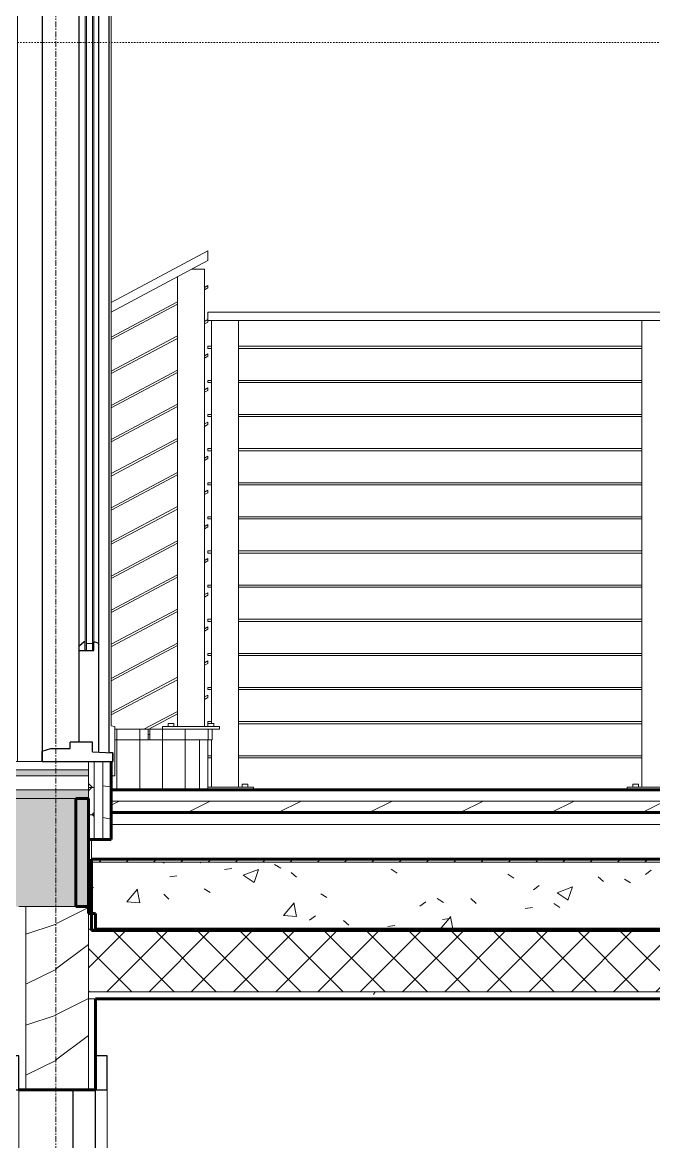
# Model space of a CAD drawing. Header units: inches. Extents: x 1892 to 3485, y -201 to 483.
# Drawn here: x 2709.5 to 2765, y -28.5 to 69.8 of the extents above; entities that cross this region are included whole.
import ezdxf

# ---------------------------------------------------------------- set-up
doc = ezdxf.new("R2010")
doc.units = ezdxf.units.IN
doc.header["$MEASUREMENT"] = 0
doc.linetypes.add('Aligning Line 1_8_', pattern=[0.25, 0.125, -0.125])
doc.linetypes.add('Grid Line 1_2_', pattern=[0.8749999999999999, 0.4999999999999999, -0.125, 0.125, -0.125])
for name, color, linetype, lineweight in [('A-CLNG', 13, 'Continuous', 18), ('A-CLNG-1', 13, 'Continuous', 60), ('A-CLNG-PATT-1', 13, 'Continuous', 9), ('A-DOOR-1', 31, 'Continuous', 60), ('A-DOOR-3', 31, 'Continuous', 9), ('A-DOOR-4', 31, 'Continuous', 30), ('A-DOOR-FRAM', 31, 'Continuous', 9), ('A-DOOR-FRAM-1', 31, 'Continuous', 30), ('A-DOOR-GLAZ', 31, 'Continuous', 9), ('A-FLOR', 192, 'Continuous', 18), ('A-FLOR-1', 192, 'Continuous', 60), ('A-FLOR-HRAL', 11, 'Continuous', 9), ('A-FLOR-MCUT', 51, 'Continuous', 18), ('A-FLOR-PATT-1', 8, 'Continuous', 9), ('A-GLAZ', 151, 'Continuous', 18), ('A-GLAZ-1', 151, 'Continuous', 9), ('A-WALL', 113, 'Continuous', 18), ('A-WALL-1', 113, 'Continuous', 60), ('A-WALL-PATT-1', 111, 'Continuous', 9), ('G-ANNO-SYMB', 111, 'Aligning Line 1_8_', 9), ('I-WALL-1', 2, 'Continuous', 60), ('S-BEAM', 12, 'Continuous', 9), ('S-BEAM-1', 12, 'Continuous', 60), ('S-GRID-1', 1, 'Grid Line 1_2_', 9), ('S-STRS', 31, 'Continuous', 9)]:
    doc.layers.add(name, color=color, linetype=linetype, lineweight=lineweight)
pattern_1 = [(216.87, (2507.782, 132.934), (23.98977142872239, 15.99364285576162), [3.998, -35.986]), (206.565, (2512.58, 130.535), (-7.997080657381741, -7.996619158077422), [8.941, -8.941]), (198.435, (2512.58, 126.537), (-15.99384457876375, -7.997098260641131), [5.057999999999999, -20.23])]
pattern_2 = [(0, (2504.583, 124.937), (0, 2.399), []), (315, (2504.583, 124.937), (2.398506201784769, 0), [3.393, -3.393]), (45, (2504.583, 124.937), (2.398506201784769, 0), [3.393, -3.393])]

# ---------------------------------------------------------------- blocks, each defined once
blk = doc.blocks.new('Railing - 2_ x 1_2_ 2-1559248-BUILDING SECTION - NORTH_SOUTH - LOOKING WEST')
at = {"layer": 'A-FLOR-HRAL'}
for p, q in [((2812.649183847697, 43.62499999999999), (2812.649183847697, 2.624999999999989)), ((2815.024183847697, 2.624999999999991), (2815.024183847697, 43.62499999999999)), ((2816.336683847697, 2.624999999999998), (2811.336683847697, 2.624999999999998)), ((2811.336683847697, 2.624999999999998), (2811.336683847697, 2.374999999999998)), ((2811.836683847697, 2.624999999999941), (2811.836683847697, 2.874999999999969)), ((2812.086683847697, 2.874999999999998), (2811.836683847697, 2.874999999999998)), ((2812.336683847697, 2.874999999999998), (2812.086683847697, 2.874999999999998)), ((2812.336683847697, 2.874999999999969), (2812.336683847697, 2.624999999999941)), ((2815.336683847697, 2.624999999999941), (2815.336683847697, 2.874999999999969)), ((2815.586683847697, 2.874999999999998), (2815.336683847697, 2.874999999999998)), ((2815.836683847697, 2.874999999999998), (2815.586683847697, 2.874999999999998)), ((2815.836683847697, 2.874999999999969), (2815.836683847697, 2.624999999999941)), ((2816.336683847697, 2.374999999999998), (2816.336683847697, 2.624999999999998))]:
    blk.add_line(p, q, dxfattribs=at)
blk = doc.blocks.new('Railing - 2_ x 1_2_ 2-V5-BUILDING SECTION - NORTH_SOUTH - LOOKING WEST')
at = {"layer": 'A-FLOR-HRAL'}
for p, q in [((2726.149183847696, 8.208333333333334), (2726.149183847696, 43.62499999999998)), ((2728.524183847696, 43.62499999999998), (2728.524183847696, 2.624999999999977)), ((2726.149183847696, 2.624999999999979), (2726.149183847696, 6.766927083333313)), ((2725.836683847696, 2.624999999999986), (2729.836683847696, 2.624999999999986)), ((2728.836683847696, 2.874999999999957), (2728.836683847696, 2.624999999999929)), ((2728.836683847696, 2.874999999999986), (2729.086683847696, 2.874999999999986)), ((2729.086683847696, 2.874999999999986), (2729.336683847696, 2.874999999999986)), ((2729.336683847696, 2.624999999999929), (2729.336683847696, 2.874999999999957)), ((2729.836683847696, 2.624999999999986), (2729.836683847696, 2.374999999999986))]:
    blk.add_line(p, q, dxfattribs=at)
blk = doc.blocks.new('Railing - Railing-1123708-BUILDING SECTION - NORTH_SOUTH - LOOKING WEST')
at = {"layer": 'A-FLOR-HRAL'}
for p, q in [((2725.836683847696, 43.62499999999952), (2725.836683847696, 44.37499999999952)), ((2725.836683847696, 44.37499999999952), (2812.336683847697, 44.37499999999948)), ((2725.836683847696, 43.62499999999936), (2812.336683847697, 43.62499999999932)), ((2726.149183847696, 41.37499999999971), (2725.836683847695, 41.37499999999971)), ((2725.836683847696, 41.28124999999977), (2725.836683847696, 41.37499999999977)), ((2763.982517181029, 41.37499999999971), (2728.524183847696, 41.37499999999971)), ((2725.836683847696, 41.18749999999977), (2725.836683847696, 41.28124999999977)), ((2725.836683847695, 41.18749999999971), (2726.149183847696, 41.18749999999971)), ((2728.524183847696, 41.18749999999971), (2763.982517181029, 41.18749999999971)), ((2726.149183847696, 38.37499999999954), (2725.836683847695, 38.37499999999954)), ((2725.836683847696, 38.28124999999952), (2725.836683847696, 38.37499999999952)), ((2763.982517181029, 38.37499999999954), (2728.524183847696, 38.37499999999954)), ((2725.836683847696, 38.18749999999952), (2725.836683847696, 38.28124999999952)), ((2725.836683847695, 38.18749999999954), (2726.149183847696, 38.18749999999954)), ((2728.524183847696, 38.18749999999954), (2763.982517181029, 38.18749999999954)), ((2726.149183847696, 35.37499999999988), (2725.836683847695, 35.37499999999988)), ((2725.836683847696, 35.28124999999996), (2725.836683847696, 35.37499999999996)), ((2725.836683847696, 35.18749999999996), (2725.836683847696, 35.28124999999996)), ((2725.836683847695, 35.18749999999996), (2726.149183847696, 35.18749999999996)), ((2763.982517181029, 35.37499999999988), (2728.524183847696, 35.37499999999988)), ((2728.524183847696, 35.18749999999996), (2763.982517181029, 35.18749999999996)), ((2726.149183847696, 32.37500000000005), (2725.836683847695, 32.37500000000005)), ((2725.836683847696, 32.28125000000006), (2725.836683847696, 32.37500000000006)), ((2725.836683847696, 32.18750000000006), (2725.836683847696, 32.28125000000006)), ((2725.836683847695, 32.18750000000005), (2726.149183847696, 32.18750000000005)), ((2763.982517181029, 32.37500000000005), (2728.524183847696, 32.37500000000005)), ((2728.524183847696, 32.18750000000005), (2763.982517181029, 32.18750000000005)), ((2726.149183847696, 29.37499999999946), (2725.836683847695, 29.37499999999946)), ((2725.836683847696, 29.28124999999949), (2725.836683847696, 29.37499999999949)), ((2725.836683847696, 29.18749999999949), (2725.836683847696, 29.28124999999949)), ((2725.836683847695, 29.18749999999946), (2726.149183847696, 29.18749999999946)), ((2763.982517181029, 29.37499999999946), (2728.524183847696, 29.37499999999946)), ((2728.524183847696, 29.18749999999946), (2763.982517181029, 29.18749999999946)), ((2726.149183847696, 26.37499999999988), (2725.836683847695, 26.37499999999988)), ((2725.836683847696, 26.28124999999993), (2725.836683847696, 26.37499999999993)), ((2725.836683847696, 26.18749999999993), (2725.836683847696, 26.28124999999993)), ((2725.836683847695, 26.18749999999997), (2726.149183847696, 26.18749999999997)), ((2763.982517181029, 26.37499999999988), (2728.524183847696, 26.37499999999988)), ((2728.524183847696, 26.18749999999997), (2763.982517181029, 26.18749999999997)), ((2726.149183847696, 23.37500000000005), (2725.836683847695, 23.37500000000005)), ((2725.836683847696, 23.28125000000003), (2725.836683847696, 23.37500000000003)), ((2725.836683847696, 23.18750000000003), (2725.836683847696, 23.28125000000003)), ((2725.836683847695, 23.18750000000005), (2726.149183847696, 23.18750000000005)), ((2763.982517181029, 23.37500000000005), (2728.524183847696, 23.37500000000005)), ((2728.524183847696, 23.18750000000005), (2763.982517181029, 23.18750000000005)), ((2726.149183847696, 20.37499999999937), (2725.836683847695, 20.37499999999937)), ((2725.836683847696, 20.28124999999945), (2725.836683847696, 20.37499999999945)), ((2725.836683847696, 20.18749999999945), (2725.836683847696, 20.28124999999945)), ((2725.836683847695, 20.18749999999937), (2726.149183847696, 20.18749999999937)), ((2763.982517181029, 20.37499999999937), (2728.524183847696, 20.37499999999937)), ((2728.524183847696, 20.18749999999937), (2763.982517181029, 20.18749999999937)), ((2726.149183847696, 17.37499999999988), (2725.836683847695, 17.37499999999988)), ((2725.836683847696, 17.28124999999989), (2725.836683847696, 17.37499999999989)), ((2725.836683847696, 17.18749999999989), (2725.836683847696, 17.28124999999989)), ((2725.836683847695, 17.18749999999988), (2726.149183847696, 17.18749999999988)), ((2763.982517181029, 17.37499999999988), (2728.524183847696, 17.37499999999988)), ((2728.524183847696, 17.18749999999988), (2763.982517181029, 17.18749999999988)), ((2726.149183847696, 14.37500000000031), (2725.836683847695, 14.37500000000031)), ((2725.836683847696, 14.28125000000033), (2725.836683847696, 14.37500000000033)), ((2725.836683847696, 14.18750000000033), (2725.836683847696, 14.28125000000033)), ((2725.836683847695, 14.18750000000031), (2726.149183847696, 14.18750000000031)), ((2763.982517181029, 14.37500000000031), (2728.524183847696, 14.37500000000031)), ((2728.524183847696, 14.18750000000031), (2763.982517181029, 14.18750000000031)), ((2726.149183847696, 11.37500000000006), (2725.836683847695, 11.37500000000006)), ((2725.836683847696, 11.2812500000001), (2725.836683847696, 11.3750000000001)), ((2725.836683847696, 11.1875000000001), (2725.836683847696, 11.2812500000001)), ((2725.836683847695, 11.18750000000006), (2726.149183847696, 11.18750000000006)), ((2763.982517181029, 11.37500000000006), (2728.524183847696, 11.37500000000006)), ((2728.524183847696, 11.18750000000006), (2763.982517181029, 11.18750000000006)), ((2726.149183847696, 8.374999999999543), (2725.836683847695, 8.374999999999543)), ((2725.836683847696, 8.281249999999512), (2725.836683847696, 8.374999999999512)), ((2725.836683847696, 8.214958739263272), (2725.836683847696, 8.281249999999512)), ((2763.982517181029, 8.374999999999543), (2728.524183847696, 8.374999999999543)), ((2728.524183847696, 8.187499999999458), (2763.982517181029, 8.187499999999458)), ((2726.149183847696, 5.37499999999963), (2725.836683847696, 5.37499999999963)), ((2725.836683847696, 5.187499999999544), (2726.149183847696, 5.187499999999544)), ((2763.982517181029, 5.37499999999963), (2728.524183847696, 5.37499999999963)), ((2728.524183847696, 5.187499999999544), (2763.982517181029, 5.187499999999544))]:
    blk.add_line(p, q, dxfattribs=at)
blk.add_blockref('Railing - 2_ x 1_2_ 2-V5-BUILDING SECTION - NORTH_SOUTH - LOOKING WEST', (0, 0))
at = {"extrusion": (0, 0, -1), "zscale": -1}
blk.add_blockref('Railing - 2_ x 1_2_ 2-1559248-BUILDING SECTION - NORTH_SOUTH - LOOKING WEST', (-5579.006701028693, 0), dxfattribs=at)
blk = doc.blocks.new('Single-Flush - 3X7-2435611-BUILDING SECTION - NORTH_SOUTH - LOOKING WEST')
at = {"layer": 'A-DOOR-4'}
for p, q in [((2713.961683847696, -24.00000000000002), (2713.961683847696, -108)), ((2715.961683847696, -24.00000000000002), (2713.961683847696, -24.00000000000002)), ((2715.961683847696, -108), (2715.961683847696, -24.00000000000002)), ((2713.961683847696, -108), (2715.961683847696, -108))]:
    blk.add_line(p, q, dxfattribs=at)
at = {"layer": 'A-DOOR-FRAM'}
for p, q in [((2708.211683847696, -106.0000000000001), (2708.211683847696, -24.00000000000002)), ((2709.211683847696, -24.00000000000002), (2709.211683847696, -106.0000000000001)), ((2716.961683847696, -23.9999999999999), (2716.961683847696, -106.04443359375))]:
    blk.add_line(p, q, dxfattribs=at)
at = {"layer": 'A-DOOR-FRAM-1'}
for p, q in [((2708.211683847696, -21.00000000000002), (2708.211683847696, -24.00000000000002)), ((2709.211683847696, -21.00000000000002), (2708.211683847696, -21.00000000000002)), ((2709.211683847696, -24.00000000000002), (2709.211683847696, -21.00000000000002)), ((2716.961683847696, -21.00000000000002), (2715.961683847696, -21.00000000000002)), ((2715.961683847696, -21.00000000000002), (2715.961683847696, -23.99999999999991)), ((2716.961683847696, -23.99999999999991), (2716.961683847696, -21.00000000000002)), ((2708.211683847696, -24.00000000000002), (2709.211683847696, -24.00000000000002)), ((2715.961683847696, -23.99999999999991), (2716.961683847696, -23.99999999999991))]:
    blk.add_line(p, q, dxfattribs=at)
blk = doc.blocks.new('Door-Outswing-Andersen-A_Series-Double - FWOD5468-2447200-BUILDING SECTION - NORTH_SOUTH - LOOKING WEST')
at = {"layer": 'A-DOOR-1'}
for p, q in [((2711.274183847696, 87.25000000000026), (2711.274183847696, 86.23400000000058)), ((2714.498183847697, 87.25000000000027), (2711.274183847696, 87.25000000000026)), ((2714.498183847697, 85.55500000000022), (2714.498183847697, 87.25000000000027)), ((2717.149183847696, 87.25000000000027), (2714.498183847697, 87.25000000000026)), ((2714.498183847697, 87.25000000000026), (2714.498183847697, 85.82800000000029)), ((2715.679278335886, 85.82800000000029), (2715.679278335886, 86.6839999999992)), ((2715.679278335886, 86.6839999999992), (2717.149183847696, 86.6839999999992)), ((2717.149183847696, 86.6839999999992), (2717.149183847696, 87.25000000000027)), ((2711.274183847696, 86.23400000000058), (2712.946183847696, 86.23400000000058)), ((2712.946183847696, 86.23400000000058), (2712.946183847696, 85.5550000000002)), ((2714.498183847697, 85.82800000000029), (2715.679278335886, 85.82800000000029)), ((2712.946183847696, 85.5550000000002), (2714.498183847697, 85.55500000000022))]:
    blk.add_line(p, q, dxfattribs=at)
at = {"layer": 'A-DOOR-FRAM'}
for p, q in [((2708.461683847695, 86.05899999999842), (2708.461683847695, 4.875000000000008)), ((2709.086683847696, 86.05899999999842), (2708.461683847695, 86.05899999999842)), ((2709.086683847696, 4.875000000000008), (2709.086683847696, 86.05899999999842)), ((2709.086683847696, 83.62499999999942), (2708.461683847695, 83.62499999999942)), ((2709.086683847696, 84.24999999999942), (2709.086683847696, 4.875000000000008)), ((2711.274183847696, 84.24999999999942), (2709.086683847696, 84.24999999999942)), ((2711.274183847696, 83.62499999999942), (2709.086683847696, 83.62499999999942)), ((2711.274183847696, 4.875000000000008), (2711.274183847696, 84.24999999999942)), ((2708.461683847695, 4.875000000000008), (2709.086683847696, 4.875000000000008)), ((2709.086683847696, 4.875000000000008), (2711.274183847696, 4.875000000000008))]:
    blk.add_line(p, q, dxfattribs=at)
at = {"layer": 'A-DOOR-FRAM-1'}
for p, q in [((2715.836683847696, 85.99999999999999), (2715.836683847696, 84.37499999999996)), ((2715.836683847696, 84.71524999999924), (2715.836683847696, 84.37499999999996)), ((2711.274183847696, 84.37499999999996), (2711.274183847696, 4.875000000000008)), ((2717.149183847696, 84.37499999999996), (2711.274183847696, 84.37499999999996)), ((2715.679278335887, 82.95299999999979), (2715.67927833589, 83.80899999999906)), ((2717.000190073845, 83.80899999999906), (2715.67927833589, 83.80899999999906)), ((2716.217183847697, 83.80899999999846), (2716.217183847697, 5.688876578558784)), ((2717.000190073845, 83.80899999999906), (2717.000190073845, 83.89100000000008)), ((2717.000190073845, 83.89100000000008), (2717.148683847696, 83.89100000000008)), ((2717.149183847696, 5.623000000000027), (2717.149183847696, 84.37499999999996)), ((2711.274183847696, 83.35900000000004), (2712.946183847697, 83.35900000000004)), ((2712.946183847697, 83.35900000000004), (2714.498183847698, 83.35900000000004)), ((2712.946183847697, 83.0409999999998), (2712.946183847697, 83.35900000000004)), ((2712.946183847697, 83.0409999999998), (2713.480766231431, 82.67999999999988)), ((2713.480766231431, 82.67999999999988), (2714.498183847698, 82.67999999999988)), ((2714.498183847698, 83.35900000000004), (2714.498183847698, 82.6799999999997)), ((2714.498183847698, 82.95299999999979), (2715.679278335887, 82.95299999999979)), ((2714.498183847697, 82.95299999999959), (2714.498183847697, 6.562500000000007)), ((2714.498183847698, 79.49999999999945), (2715.804278335886, 79.49999999999945)), ((2714.498183847698, 79.14099999999858), (2714.958183847697, 78.74999999999967)), ((2714.958183847697, 78.74999999999967), (2715.038183847697, 78.74999999999967)), ((2715.038183847697, 78.74999999999967), (2715.038183847697, 79.49999999999945)), ((2715.804278335886, 79.49999999999945), (2715.804278335886, 78.74999999999967)), ((2715.804278335886, 78.74999999999967), (2715.893025513994, 78.74999999999967)), ((2715.893025513994, 78.74999999999967), (2716.217183847697, 78.86008452668202)), ((2714.958683847697, 15.37500000000029), (2714.498183847698, 14.98357500000137)), ((2715.038683847697, 15.37500000000029), (2714.958683847697, 15.37500000000029)), ((2715.038683847697, 14.62500000000051), (2715.038683847697, 15.37500000000029)), ((2715.804778335886, 14.62500000000051), (2715.804778335886, 15.37500000000029)), ((2715.804778335886, 15.37500000000029), (2715.893525513994, 15.37500000000029)), ((2715.893525513994, 15.37500000000029), (2716.217683847697, 15.26491547331795)), ((2714.498183847698, 14.62500000000051), (2715.804778335886, 14.62500000000051)), ((2711.274183847696, 5.765999999999774), (2712.024183847697, 6.016000000000105)), ((2712.024183847697, 6.016000000000104), (2713.728183847697, 6.016000000000105)), ((2715.679278335887, 6.562500000000007), (2713.728183847697, 6.562500000000111)), ((2713.728183847697, 6.016000000000105), (2713.728183847697, 6.562500000000111)), ((2715.679278335887, 5.717067011896846), (2715.679278335887, 6.562500000000007)), ((2711.274183847696, 4.875000000000008), (2711.274183847696, 5.765999999999774)), ((2715.679278335887, 5.717067011896846), (2717.479183847651, 5.622737961106015)), ((2717.479183847651, 5.623000000000027), (2717.149183847696, 5.623000000000027)), ((2717.479183847651, 4.875000000000008), (2717.479183847651, 5.623000000000027)), ((2717.479183847651, 5.622737961106015), (2717.479183847651, 4.875000000000008)), ((2711.274183847696, 4.875000000000008), (2717.479183847651, 4.875000000000008))]:
    blk.add_line(p, q, dxfattribs=at)
at = {"layer": 'A-DOOR-GLAZ'}
for p, q in [((2715.038183847698, 15.37500000000029), (2715.038183847698, 78.74999999999952)), ((2715.163183847698, 79.49999999999945), (2715.163183847698, 78.74999999999967)), ((2715.163183847698, 78.87499999999967), (2715.679278335886, 78.87499999999967)), ((2715.163183847698, 15.37500000000029), (2715.163183847698, 78.74999999999952)), ((2715.679278335886, 79.49999999999945), (2715.679278335886, 78.74999999999967)), ((2715.679278335887, 15.37500000000029), (2715.679278335887, 78.74999999999952)), ((2715.804278335886, 15.37500000000029), (2715.804278335886, 78.74999999999952)), ((2715.163183847698, 14.62500000000051), (2715.163183847698, 15.37500000000003)), ((2715.163183847698, 15.25000000000003), (2715.679278335887, 15.25000000000003)), ((2715.679278335887, 14.62500000000051), (2715.679278335887, 15.37500000000003))]:
    blk.add_line(p, q, dxfattribs=at)
blk = doc.blocks.new('Window-Casement-Andersen-A_Series - ACW2664-2462124-BUILDING SECTION - NORTH_SOUTH - LOOKING WEST')
at = {"layer": 'A-GLAZ-1'}
for p, q in [((2717.336183847696, 7.992690344961762), (2717.336183847696, 84.3749999999999)), ((2717.649183847696, 7.937499999999948), (2717.336183847696, 7.992690344961762)), ((2717.649183847696, 3.624999999999591), (2717.649183847696, 7.937499999999948)), ((2717.336683847696, 3.624999999999591), (2717.649183847696, 3.624999999999591))]:
    blk.add_line(p, q, dxfattribs=at)
blk = doc.blocks.new('LVL-Laminated Veneer Lumber - 1 1_8_ X 9 1_2_ RIM BOARD-2284239-BUILDING SECTION - NORTH_SOUTH - LOOKING WEST')
at = {"layer": 'S-BEAM-1'}
for p, q in [((2715.336683847696, 1.624999999999921), (2714.211683847696, 1.624999999999921)), ((2714.211683847696, 1.624999999999921), (2714.211683847696, -7.875000000000071)), ((2715.336683847696, -7.875000000000071), (2715.336683847696, 1.624999999999921)), ((2714.211683847696, -7.875000000000071), (2715.336683847696, -7.875000000000071))]:
    blk.add_line(p, q, dxfattribs=at)
blk = doc.blocks.new('Railing - 2_ x 1_2_ 2-1997182-BUILDING SECTION - NORTH_SOUTH - LOOKING WEST')
at = {"layer": 'A-FLOR-HRAL'}
for p, q in [((2723.149183847696, 7.958333333333322), (2723.149183847696, 47.47500000000028)), ((2725.524183847696, 48.15833333333332), (2724.430433847695, 48.15833333333332)), ((2725.524183847696, 48.15833333333332), (2725.524183847696, 7.958333333333327)), ((2721.836683847696, 7.95833333333333), (2726.836683847696, 7.95833333333333)), ((2721.836683847696, 7.70833333333333), (2721.836683847696, 7.95833333333333)), ((2722.336683847696, 8.208333333333217), (2722.336683847696, 7.958333333333274)), ((2722.336683847696, 8.20833333333333), (2722.586683847696, 8.20833333333333)), ((2722.586683847696, 8.20833333333333), (2722.836683847696, 8.20833333333333)), ((2722.836683847696, 7.958333333333274), (2722.836683847696, 8.208333333333217)), ((2725.836683847696, 8.208333333333217), (2725.836683847696, 7.958333333333274)), ((2725.836683847696, 8.20833333333333), (2726.086683847696, 8.20833333333333)), ((2726.086683847696, 8.20833333333333), (2726.336683847696, 8.20833333333333)), ((2726.336683847696, 7.958333333333274), (2726.336683847696, 8.208333333333217)), ((2726.836683847696, 7.95833333333333), (2726.836683847696, 7.70833333333333)), ((2726.836683847696, 7.70833333333333), (2726.211683847696, 7.70833333333333))]:
    blk.add_line(p, q, dxfattribs=at)
blk = doc.blocks.new('Railing - Railing-1997089-BUILDING SECTION - NORTH_SOUTH - LOOKING WEST')
at = {"layer": 'A-FLOR-HRAL'}
for p, q in [((2717.336683847696, 45.22500000000035), (2725.836683847696, 49.75833333333343)), ((2725.836683847696, 49.75833333333343), (2725.836683847696, 48.90833333333341)), ((2717.336683847696, 44.37500000000041), (2725.836683847696, 48.90833333333359)), ((2725.836683847695, 46.70833333333371), (2725.524183847696, 46.54166666666708)), ((2725.524183847696, 46.32916666666718), (2725.836683847695, 46.49583333333373)), ((2723.149183847696, 45.27500000000051), (2717.336683847696, 42.17500000000052)), ((2717.336683847696, 41.96250000000079), (2723.149183847696, 45.06250000000053)), ((2725.836683847695, 43.70833333333388), (2725.524183847696, 43.54166666666725)), ((2725.524183847696, 43.32916666666735), (2725.836683847695, 43.4958333333339)), ((2725.836683847696, 43.62513013313842), (2725.836683847696, 43.60208333333388)), ((2723.149183847696, 42.27500000000068), (2717.336683847696, 39.17500000000069)), ((2717.336683847696, 38.96250000000079), (2723.149183847696, 42.0625000000007)), ((2725.836683847695, 40.70833333333371), (2725.524183847696, 40.54166666666716)), ((2725.524183847696, 40.3291666666671), (2725.836683847695, 40.49583333333364)), ((2723.149183847696, 39.27500000000051), (2717.336683847696, 36.17500000000052)), ((2717.336683847696, 35.96250000000062), (2723.149183847696, 39.06250000000045)), ((2725.836683847695, 37.70833333333353), (2725.524183847696, 37.54166666666699)), ((2725.524183847696, 37.32916666666693), (2725.836683847695, 37.49583333333347)), ((2723.149183847696, 36.27500000000034), (2717.336683847696, 33.17500000000052)), ((2717.336683847696, 32.96250000000037), (2723.149183847696, 36.06250000000028)), ((2725.836683847695, 34.70833333333371), (2725.524183847696, 34.54166666666716)), ((2725.524183847696, 34.3291666666671), (2725.836683847695, 34.49583333333364)), ((2723.149183847696, 33.27500000000051), (2717.336683847696, 30.17500000000069)), ((2717.336683847696, 29.96250000000071), (2723.149183847696, 33.06250000000045)), ((2725.836683847695, 31.70833333333345), (2725.524183847696, 31.54166666666691)), ((2725.524183847696, 31.32916666666693), (2725.836683847695, 31.49583333333356)), ((2723.149183847696, 30.27500000000026), (2717.336683847696, 27.17500000000043)), ((2717.336683847696, 26.96250000000054), (2723.149183847696, 30.06250000000037)), ((2725.836683847695, 28.70833333333362), (2725.524183847696, 28.54166666666708)), ((2725.524183847696, 28.3291666666671), (2725.836683847695, 28.49583333333373)), ((2723.149183847696, 27.27500000000043), (2717.336683847696, 24.1750000000006)), ((2717.336683847696, 23.96250000000071), (2723.149183847696, 27.06250000000054)), ((2725.836683847695, 25.70833333333362), (2725.524183847696, 25.54166666666708)), ((2725.524183847696, 25.32916666666719), (2725.836683847695, 25.49583333333373)), ((2723.149183847696, 24.27500000000043), (2717.336683847696, 21.17500000000052)), ((2717.336683847696, 20.96250000000054), (2723.149183847696, 24.06250000000054)), ((2725.836683847695, 22.70833333333362), (2725.524183847696, 22.54166666666708)), ((2725.524183847696, 22.32916666666719), (2725.836683847695, 22.49583333333373)), ((2723.149183847696, 21.27500000000043), (2717.336683847696, 18.17500000000069)), ((2717.336683847696, 17.96250000000071), (2723.149183847696, 21.06250000000054)), ((2725.836683847695, 19.70833333333362), (2725.524183847696, 19.54166666666708)), ((2725.524183847696, 19.32916666666719), (2725.836683847695, 19.49583333333373)), ((2723.149183847696, 18.27500000000043), (2717.336683847696, 15.17500000000052)), ((2717.355336826092, 14.97244825514497), (2723.149183847696, 18.06250000000054)), ((2725.836683847695, 16.70833333333354), (2725.524183847696, 16.54166666666691)), ((2725.524183847696, 16.32916666666693), (2725.836683847695, 16.49583333333348)), ((2723.149183847696, 15.27500000000026), (2717.336683847696, 12.17500000000035)), ((2717.336683847696, 11.96250000000046), (2723.149183847696, 15.06250000000028)), ((2725.836683847695, 13.70833333333371), (2725.524183847696, 13.54166666666708)), ((2725.524183847696, 13.3291666666671), (2725.836683847695, 13.49583333333365)), ((2723.149183847696, 12.27500000000052), (2717.336683847696, 9.175000000000521)), ((2717.336683847696, 8.962500000000714), (2723.149183847696, 12.06250000000045)), ((2725.836683847695, 10.70833333333354), (2725.524183847696, 10.541666666667)), ((2725.524183847696, 10.32916666666693), (2725.836683847695, 10.49583333333348)), ((2723.149183847696, 9.275000000000345), (2720.211683847695, 7.70833333333337)), ((2720.586683847696, 7.695833333333808), (2723.149183847696, 9.062500000000282))]:
    blk.add_line(p, q, dxfattribs=at)
at = {"layer": 'A-FLOR-HRAL', "flags": 128}
for points in [[(2725.836683847696, 46.70833333333368), (2725.836683847696, 46.70471295237694), (2725.836683847696, 46.6940985324858), (2725.836683847696, 46.67721342883482), (2725.836683847696, 46.65520833333368), (2725.836683847696, 46.62958285687581), (2725.836683847696, 46.6020833333337)], [(2725.836683847696, 46.6020833333337), (2725.836683847696, 46.57458380979158), (2725.836683847696, 46.54895833333371), (2725.836683847696, 46.52695323783258), (2725.836683847696, 46.51006813418159), (2725.836683847696, 46.49945371429046), (2725.836683847696, 46.49583333333372)], [(2725.836683847696, 43.60208333333388), (2725.836683847696, 43.57458380979175), (2725.836683847696, 43.54895833333389), (2725.836683847696, 43.52695323783276), (2725.836683847696, 43.51006813418178), (2725.836683847696, 43.49945371429065), (2725.836683847696, 43.4958333333339)], [(2725.836683847696, 40.70833333333368), (2725.836683847696, 40.70471295237694), (2725.836683847696, 40.6940985324858), (2725.836683847696, 40.67721342883482), (2725.836683847696, 40.65520833333368), (2725.836683847696, 40.62958285687581), (2725.836683847696, 40.6020833333337)], [(2725.836683847696, 40.6020833333337), (2725.836683847696, 40.57458380979158), (2725.836683847696, 40.54895833333371), (2725.836683847696, 40.52695323783258), (2725.836683847696, 40.51006813418159), (2725.836683847696, 40.49945371429046), (2725.836683847696, 40.49583333333372)], [(2725.836683847696, 37.70833333333351), (2725.836683847696, 37.70471295237677), (2725.836683847696, 37.69409853248563), (2725.836683847696, 37.67721342883465), (2725.836683847696, 37.65520833333351), (2725.836683847696, 37.62958285687564), (2725.836683847696, 37.60208333333352)], [(2725.836683847696, 37.60208333333352), (2725.836683847696, 37.57458380979141), (2725.836683847696, 37.54895833333354), (2725.836683847696, 37.52695323783241), (2725.836683847696, 37.51006813418142), (2725.836683847696, 37.49945371429029), (2725.836683847696, 37.49583333333355)], [(2725.836683847696, 34.70833333333368), (2725.836683847696, 34.70471295237694), (2725.836683847696, 34.6940985324858), (2725.836683847696, 34.67721342883482), (2725.836683847696, 34.65520833333369), (2725.836683847696, 34.62958285687582), (2725.836683847696, 34.6020833333337)], [(2725.836683847696, 34.6020833333337), (2725.836683847696, 34.57458380979158), (2725.836683847696, 34.54895833333371), (2725.836683847696, 34.52695323783259), (2725.836683847696, 34.51006813418159), (2725.836683847696, 34.49945371429046), (2725.836683847696, 34.49583333333372)], [(2725.836683847696, 31.70833333333351), (2725.836683847696, 31.70471295237677), (2725.836683847696, 31.69409853248563), (2725.836683847696, 31.67721342883465), (2725.836683847696, 31.65520833333352), (2725.836683847696, 31.62958285687565), (2725.836683847696, 31.60208333333353)], [(2725.836683847696, 31.60208333333353), (2725.836683847696, 31.57458380979141), (2725.836683847696, 31.54895833333354), (2725.836683847696, 31.52695323783241), (2725.836683847696, 31.51006813418142), (2725.836683847696, 31.49945371429029), (2725.836683847696, 31.49583333333355)], [(2725.836683847696, 28.70833333333368), (2725.836683847696, 28.70471295237694), (2725.836683847696, 28.6940985324858), (2725.836683847696, 28.67721342883482), (2725.836683847696, 28.65520833333369), (2725.836683847696, 28.62958285687582), (2725.836683847696, 28.6020833333337)], [(2725.836683847696, 28.6020833333337), (2725.836683847696, 28.57458380979158), (2725.836683847696, 28.54895833333371), (2725.836683847696, 28.52695323783258), (2725.836683847696, 28.51006813418159), (2725.836683847696, 28.49945371429046), (2725.836683847696, 28.49583333333372)], [(2725.836683847696, 25.70833333333368), (2725.836683847696, 25.70471295237694), (2725.836683847696, 25.6940985324858), (2725.836683847696, 25.67721342883482), (2725.836683847696, 25.65520833333369), (2725.836683847696, 25.62958285687582), (2725.836683847696, 25.6020833333337)], [(2725.836683847696, 25.6020833333337), (2725.836683847696, 25.57458380979158), (2725.836683847696, 25.54895833333371), (2725.836683847696, 25.52695323783258), (2725.836683847696, 25.51006813418159), (2725.836683847696, 25.49945371429046), (2725.836683847696, 25.49583333333372)], [(2725.836683847696, 22.70833333333369), (2725.836683847696, 22.70471295237695), (2725.836683847696, 22.69409853248581), (2725.836683847696, 22.67721342883483), (2725.836683847696, 22.6552083333337), (2725.836683847696, 22.62958285687583), (2725.836683847696, 22.60208333333372)], [(2725.836683847696, 22.60208333333372), (2725.836683847696, 22.57458380979159), (2725.836683847696, 22.54895833333373), (2725.836683847696, 22.5269532378326), (2725.836683847696, 22.51006813418162), (2725.836683847696, 22.49945371429048), (2725.836683847696, 22.49583333333374)], [(2725.836683847696, 19.70833333333368), (2725.836683847696, 19.70471295237694), (2725.836683847696, 19.6940985324858), (2725.836683847696, 19.67721342883482), (2725.836683847696, 19.65520833333369), (2725.836683847696, 19.62958285687582), (2725.836683847696, 19.6020833333337)], [(2725.836683847696, 19.6020833333337), (2725.836683847696, 19.57458380979158), (2725.836683847696, 19.54895833333371), (2725.836683847696, 19.52695323783259), (2725.836683847696, 19.5100681341816), (2725.836683847696, 19.49945371429047), (2725.836683847696, 19.49583333333372)], [(2725.836683847696, 16.70833333333351), (2725.836683847696, 16.70471295237677), (2725.836683847696, 16.69409853248563), (2725.836683847696, 16.67721342883465), (2725.836683847696, 16.65520833333352), (2725.836683847696, 16.62958285687565), (2725.836683847696, 16.60208333333353)], [(2725.836683847696, 16.60208333333353), (2725.836683847696, 16.57458380979141), (2725.836683847696, 16.54895833333354), (2725.836683847696, 16.52695323783242), (2725.836683847696, 16.51006813418143), (2725.836683847696, 16.4994537142903), (2725.836683847696, 16.49583333333355)], [(2725.836683847696, 13.70833333333368), (2725.836683847696, 13.70471295237694), (2725.836683847696, 13.6940985324858), (2725.836683847696, 13.67721342883482), (2725.836683847696, 13.65520833333369), (2725.836683847696, 13.62958285687582), (2725.836683847696, 13.6020833333337)], [(2725.836683847696, 13.6020833333337), (2725.836683847696, 13.57458380979159), (2725.836683847696, 13.54895833333371), (2725.836683847696, 13.52695323783259), (2725.836683847696, 13.5100681341816), (2725.836683847696, 13.49945371429047), (2725.836683847696, 13.49583333333372)], [(2725.836683847696, 10.70833333333351), (2725.836683847696, 10.70471295237677), (2725.836683847696, 10.69409853248563), (2725.836683847696, 10.67721342883465), (2725.836683847696, 10.65520833333352), (2725.836683847696, 10.62958285687565), (2725.836683847696, 10.60208333333353)], [(2725.836683847696, 10.60208333333353), (2725.836683847696, 10.57458380979141), (2725.836683847696, 10.54895833333354), (2725.836683847696, 10.52695323783242), (2725.836683847696, 10.51006813418144), (2725.836683847696, 10.4994537142903), (2725.836683847696, 10.49583333333356)]]:
    blk.add_lwpolyline(points, dxfattribs=at)
blk.add_blockref('Railing - 2_ x 1_2_ 2-1997182-BUILDING SECTION - NORTH_SOUTH - LOOKING WEST', (0, 0))

msp = doc.modelspace()

# ---------------------------------------------------------------- hatches: boundary and pattern name
at = {"layer": 'A-CLNG-PATT-1'}
h = msp.add_hatch(dxfattribs=at)
h.set_pattern_fill('FP_3', color=256, style=0, pattern_type=2)
h.set_pattern_definition([(45, (2504.583, 124.937), (-1.856155300614687, 1.856155300614687), []), (135, (2504.583, 124.937), (-1.856155300614687, -1.856155300614687), [])])
h.paths.add_polyline_path([(2873.769967357272, -15.37244286928333), (3064.336683847697, -15.37244286928333), (3064.336683847697, -9.871249422377586), (2715.336683847696, -9.871249422377586), (2715.336683847696, -15.37244286928333), (2869.229373607271, -15.37244286928333)], flags=0)
h = msp.add_hatch(dxfattribs=at)
h.set_pattern_fill('FP_2', color=256, style=0, pattern_type=2)
h.set_pattern_definition([(0, (2504.583, 124.937), (15.36, 3.84), [0.634, -10.886, 0.634, -10.886, -61.44]), (0, (2504.583, 124.937), (15.36, 3.84), [-23.04, 0.634, -22.406, 0.634, -10.886, -26.88]), (0, (2504.583, 124.937), (15.36, 3.84), [-57.6, 0.634, -7.046, 0.634, -18.566]), (120, (2510.343, 126.857), (-11.00553755053224, 11.38215020212898), [0.6339999999999999, -10.886, 0.6339999999999999, -10.886, -61.43999999999999]), (120, (2510.343, 126.857), (-11.00553755053224, 11.38215020212898), [-23.04, 0.6339999999999999, -22.406, 0.6339999999999999, -10.886, -26.88]), (120, (2510.343, 126.857), (-11.00553755053224, 11.38215020212898), [-57.59999999999999, 0.6339999999999999, -7.045999999999999, 0.6339999999999999, -18.566]), (240, (2512.263, 134.537), (-4.354462449467752, -15.22215020212898), [0.634, -10.886, 0.634, -10.886, -61.44]), (240, (2512.263, 134.537), (-4.354462449467752, -15.22215020212898), [-23.04, 0.634, -22.406, 0.634, -10.886, -26.88]), (240, (2512.263, 134.537), (-4.354462449467752, -15.22215020212898), [-57.6, 0.634, -7.046, 0.634, -18.566])])
h.paths.add_polyline_path([(3059.961683847697, -15.99757848824987), (3060.586683847697, -15.99757848824987), (3060.586683847697, -15.37244286928333), (2715.336683847696, -15.37244286928333), (2715.336683847696, -15.99757848824987), (3059.934311107271, -15.99757848824987)], flags=0)
at = {"layer": 'A-FLOR-PATT-1'}
h = msp.add_hatch(dxfattribs=at)
h.set_pattern_fill('FP_4', color=256, style=0, pattern_type=2)
h.set_pattern_definition(pattern_2)
h.paths.add_polyline_path([(2714.849186107272, 3.624999999999857), (2715.336683847696, 3.624999999999857), (2715.336683847696, 4.124999999999914), (2668.597173887824, 4.124999999999914), (2668.597173887824, 3.624999999999857), (2710.308592357271, 3.624999999999857)], flags=0)
h.paths.add_polyline_path([(2474.336683847696, 3.624999999999857), (2580.097173887823, 3.624999999999857), (2580.097173887823, 4.124999999999914), (2474.336683847696, 4.124999999999914)], flags=0)
h.paths.add_polyline_path([(2581.097173887823, 3.624999999999857), (2595.597173887823, 3.624999999999857), (2595.597173887823, 4.124999999999914), (2581.097173887823, 4.124999999999914)], flags=0)
h.paths.add_polyline_path([(2667.597173887823, 3.624999999999857), (2667.597173887823, 4.124999999999914), (2653.097173887824, 4.124999999999914), (2653.097173887824, 3.624999999999857), (2655.821467357272, 3.624999999999857)], flags=0)
h.paths.add_polyline_path([(2596.597173887824, 3.624999999999857), (2604.097173887823, 3.624999999999857), (2604.097173887823, 4.124999999999914), (2596.597173887824, 4.124999999999914)], flags=0)
h.paths.add_polyline_path([(2652.097173887823, 3.624999999999857), (2652.097173887823, 4.124999999999914), (2644.597173887824, 4.124999999999914), (2644.597173887824, 3.624999999999857)], flags=0)
h.paths.add_polyline_path([(2605.097173887823, 3.624999999999857), (2619.597173887823, 3.624999999999857), (2619.597173887823, 4.124999999999914), (2605.097173887823, 4.124999999999914)], flags=0)
h.paths.add_polyline_path([(2643.597173887823, 3.624999999999857), (2643.597173887823, 4.124999999999914), (2629.097173887823, 4.124999999999914), (2629.097173887823, 3.624999999999857), (2637.659092357271, 3.624999999999857)], flags=0)
h.paths.add_polyline_path([(2620.597173887823, 3.624999999999857), (2628.097173887823, 3.624999999999857), (2628.097173887823, 4.124999999999914), (2620.597173887823, 4.124999999999914)], flags=0)
h = msp.add_hatch(dxfattribs=at)
h.set_pattern_fill('FP_4', color=256, style=0, pattern_type=2)
h.set_pattern_definition(pattern_2)
h.paths.add_polyline_path([(2715.336683847696, 1.624999999999886), (2715.336683847696, 2.374999999999886), (2668.597173887824, 2.374999999999886), (2668.597173887824, 2.339649103633661), (2667.597173887823, 2.339649103633661), (2667.597173887823, 2.374999999999886), (2653.097173887824, 2.374999999999886), (2653.097173887824, 2.339649103633576), (2652.097173887823, 2.339649103633576), (2652.097173887823, 2.374999999999886), (2644.597173887824, 2.374999999999886), (2644.597173887824, 2.339649103633661), (2643.597173887823, 2.339649103633661), (2643.597173887823, 2.374999999999886), (2629.097173887824, 2.374999999999886), (2629.097173887824, 2.339649103633576), (2628.097173887823, 2.339649103633576), (2628.097173887823, 2.374999999999886), (2620.597173887824, 2.374999999999886), (2620.597173887824, 2.339649103633661), (2619.597173887823, 2.339649103633661), (2619.597173887823, 2.374999999999886), (2605.097173887823, 2.374999999999886), (2605.097173887823, 2.339649103633576), (2604.097173887823, 2.339649103633576), (2604.097173887823, 2.374999999999886), (2596.597173887824, 2.374999999999886), (2596.597173887824, 2.339649103633661), (2595.597173887823, 2.339649103633661), (2595.597173887823, 2.374999999999886), (2581.097173887824, 2.374999999999886), (2581.097173887824, 2.339649103633576), (2580.097173887823, 2.339649103633576), (2580.097173887823, 2.374999999999886), (2474.336683847696, 2.374999999999886), (2474.336683847696, 1.624999999999886), (2714.849186107272, 1.624999999999886)], flags=0)
h = msp.add_hatch(dxfattribs=at)
h.set_pattern_fill('FP_6', color=256, style=0, pattern_type=2)
h.set_pattern_definition([(161.57, (2504.823, 125.177), (-1.920451243170269, 0.0001503521435954891), [0, -13.661, 1.517, 0]), (18.43, (2504.343, 125.177), (-1.920451243170269, -0.0001503521435952671), [0, -13.661, 1.517, 0]), (108.43, (2504.823, 125.177), (0.9599690737280706, -4.800736649461796), [4.552999999999999, -10.625]), (71.57, (2504.343, 125.177), (0.9599690737280713, 4.800736649461796), [4.553, -10.625])])
h.paths.add_polyline_path([(2619.496717357272, -7.87500000000017), (2715.336683847696, -7.87500000000017), (2715.336683847696, 1.624999999999886), (2474.336683847696, 1.624999999999886), (2474.336683847696, -7.87500000000017), (2601.334342357271, -7.87500000000017)], flags=0)
h = msp.add_hatch(dxfattribs=at)
h.set_pattern_fill('FP_5', color=256, style=0, pattern_type=2)
h.set_pattern_definition(pattern_1)
h.paths.add_polyline_path([(3074.336683847698, 0.3749999999999999), (3074.336683847698, 1.374999999999943), (2717.336683847696, 1.374999999999943), (2717.336683847696, 0.3749999999999999), (3073.556092357272, 0.3749999999999999)], flags=0)
h = msp.add_hatch(dxfattribs=at)
h.set_pattern_fill('FP_4', color=256, style=0, pattern_type=2)
h.set_pattern_definition(pattern_2)
h.paths.add_polyline_path([(2715.586683847697, -3.972222222223678), (2811.586683847697, -3.972222222223678), (2811.586683847697, -3.722167974637045), (2715.586683847697, -3.722167974637045)], flags=0)
h = msp.add_hatch(dxfattribs=at)
h.set_pattern_fill('FP_1', color=256, style=0, pattern_type=2)
h.set_pattern_definition([(49.99999999999999, (2504.583, 124.937), (13.77135023108388, -1.204960502599996), [1.44, -15.84]), (355, (2504.583, 124.937), (-2.664420315039899, 14.44217637286024), [1.152, -12.672]), (100.451, (2505.731, 124.837), (11.10707570708108, 13.23736583452952), [1.224, -13.462]), (46.184, (2504.583, 128.777), (20.49128352030409, -3.177850168040312), [2.16, -23.76]), (96.636, (2506.291, 128.513), (17.94587074025332, 18.70315236461811), [1.836, -20.193]), (351.184, (2504.583, 128.777), (17.94541007767705, 18.7026139922741), [1.728, -19.008]), (21, (2506.503, 127.817), (11.46051786234729, -7.730365277709628), [1.44, -15.84]), (326, (2506.503, 127.817), (4.671351527220543, 13.92314867079765), [1.152, -12.672]), (71.45100000000001, (2507.458, 127.173), (16.13206960540245, 6.192843873895955), [1.224, -13.462]), (37.50000000000001, (2504.583, 124.937), (0.233123131443091, 6.391750198935043), [0.634, -11.885, 0.634, -12.23, -12.72]), (37.50000000000001, (2504.583, 124.937), (0.233123131443091, 6.391750198935043), [-25.382, 0.634, -12.086]), (7.499999999999999, (2504.583, 124.937), (5.050729498282234, 7.573040904100657), [0.634, -6.701000000000001, 0.634, -11.597, -4.848]), (7.499999999999999, (2504.583, 124.937), (5.050729498282234, 7.573040904100657), [-19.565, 0.634, -4.214]), (327.5, (2500.302, 124.937), (10.24958045060036, -0.4328898089248963), [0.634, -4.166, 0.634, -14.342, -19.872]), (327.5, (2500.302, 124.937), (10.24958045060036, -0.4328898089248963), [-19.776, 0.634, -19.238]), (317.5, (2498.382, 124.937), (11.19738967699189, 1.922143964846387), [0.634, -5.606, 0.634, -9.312000000000001, -14.112]), (317.5, (2498.382, 124.937), (11.19738967699189, 1.922143964846387), [-16.186, 0.634, -13.478])])
h.paths.add_polyline_path([(2801.120467357272, -9.973524164302516), (2811.586683847697, -9.973524164302516), (2811.586683847697, -3.972222222223678), (2715.586683847697, -3.972222222223678), (2715.586683847697, -9.973524164302516), (2782.958092357271, -9.973524164302516)], flags=0)
at = {"layer": 'A-WALL-PATT-1'}
h = msp.add_hatch(dxfattribs=at)
h.set_pattern_fill('FP_4', color=256, style=0, pattern_type=2)
h.set_pattern_definition(pattern_2)
h.paths.add_polyline_path([(2715.836683847696, -2.000000000000994), (2715.836683847696, 4.874999999999914), (2715.336683847696, 4.874999999999914), (2715.336683847696, -2.000000000000994)], flags=0)
h.paths.add_polyline_path([(2715.336683847696, 84.37499999999999), (2715.836683847696, 84.37499999999999), (2715.836683847695, 91.62500000000158), (2715.336683847696, 91.62500000000158), (2715.336683847696, 85.60276075514498)], flags=0)
h.paths.add_polyline_path([(2715.836683847696, 114.8750000000018), (2715.836683847696, 117.9375000000015), (2715.336683847696, 117.9375000000015), (2715.336683847696, 114.8750000000018)], flags=0)
h = msp.add_hatch(dxfattribs=at)
h.set_pattern_fill('FP_15', color=256, style=0, pattern_type=2)
h.set_pattern_definition([(355.236, (2504.583, 129.017), (-263.999686407222, 24.00154551041361), [2.89, -286.108]), (11.31, (2507.463, 128.777), (96.00038879358522, 24.00041352728065), [3.671, -118.705]), (45, (2511.063, 129.497), (0, 24.0006183670338), [2.715, -31.226]), (46.84800000000001, (2512.983, 131.417), (335.9980391434866, 360.0023588418999), [5.263999999999999, -521.0980000000001]), (12.995, (2516.583, 135.257), (-215.9999459542883, -48.00137907127808), [3.202, -316.998]), (0, (2519.703, 135.977), (24, 24), [6, -18]), (350.538, (2525.703, 135.977), (-120.0002165685542, 23.9997689259726), [2.92, -143.067]), (354.289, (2504.583, 135.497), (-215.9997167157574, 24.00143284707293), [2.412, -238.785]), (0, (2506.983, 135.257), (24, 24), [3.6, -20.4]), (28.301, (2510.583, 135.257), (263.9998407725956, 144.0008191714345), [3.544, -350.812]), (52.125, (2513.703, 136.937), (-96.00034927203663, -120.0002786898721), [5.472999999999999, -268.169]), (39.289, (2517.063, 141.257), (144.0003217478006, 119.9990162523422), [3.411, -337.693]), (6.340000000000001, (2519.703, 143.417), (192.0000862216799, 23.99899928887655), [4.346999999999999, -212.983]), (348.111, (2524.023, 143.897), (-335.9991111863931, 72.00184444133265), [4.66, -461.336]), (353.29, (2504.583, 142.937), (216.0001981545138, -24.00074220124799), [4.108000000000001, -406.706]), (3.366999999999999, (2508.663, 142.457), (384.000104996158, 24.0033050420054), [4.087, -404.6180000000001]), (33.69, (2512.743, 142.697), (-47.99962301529407, -24.00015682010541), [4.326999999999999, -82.207]), (47.49000000000001, (2516.343, 145.097), (239.9984349381431, 264.0019564174514), [3.907, -386.785]), (14.931, (2518.983, 147.977), (264.0007741800173, 71.99816936805749), [3.726, -368.854]), (0, (2522.583, 148.937), (24, 24), [2.88, -21.12]), (347.005, (2525.463, 148.937), (215.9999459542883, -48.00137907127808), [3.202, -316.998]), (0, (2512.023, 124.937), (24, 24), [0.063, -23.937]), (223.152, (2515.383, 128.537), (360.0023588418998, 335.9980391434867), [5.263999999999998, -521.098]), (206.565, (2511.543, 148.937), (-23.99973903924772, -23.99969616574361), [2.147, -51.519]), (188.13, (2509.623, 147.977), (-144.0002175419172, -23.99965401585072), [3.394, -166.312]), (156.801, (2506.263, 147.497), (-119.9999494011362, 48.001368529707), [1.828, -180.951]), (26.565, (2515.383, 128.537), (23.99973903924773, 23.99969616574361), [2.683, -50.982]), (6.709999999999999, (2517.783, 129.737), (-216.0001981545138, -24.00074220124799), [4.108000000000001, -406.706]), (349.8749999999999, (2521.863, 130.217), (407.999252499611, -72.00207014217501), [6.826000000000001, -675.804]), (349.695, (2504.583, 126.377), (144.0004773722358, -24.00010346994797), [2.683, -265.645]), (15.524, (2507.223, 125.897), (-264.0001391197098, -71.99916729222556), [4.484, -443.873]), (42.879, (2511.543, 127.097), (-311.9990113762008, -288.0003535367158), [4.585, -453.934]), (34.695, (2514.903, 130.217), (240.0000585466054, 167.9992155655078), [3.795, -375.679]), (9.461999999999998, (2518.023, 132.377), (120.0002165685542, 23.9997689259726), [4.38, -141.607]), (353.418, (2522.343, 133.097), (-408.000148499216, 48.00042377539709), [6.281, -621.8589999999999]), (351.8699999999999, (2504.583, 132.377), (-144.0002175419172, 23.99965401585069), [3.393999999999999, -166.312]), (11.31, (2507.943, 131.897), (96.00038879358522, 24.00041352728065), [3.671, -118.705]), (42.51, (2511.543, 132.617), (-264.0019564174514, -239.9984349381431), [3.907, -386.785]), (45, (2514.423, 135.257), (0, 24.0006183670338), [4.412, -29.529]), (17.354, (2517.543, 138.377), (-311.9999792583902, -95.99955307585586), [4.022999999999999, -398.29]), (356.633, (2521.383, 139.577), (-384.000104996158, 24.0033050420054), [4.087, -404.6180000000001]), (342.897, (2525.463, 139.337), (239.9996651397516, -72.00062971118452), [3.264, -323.171]), (351.2540000000001, (2504.583, 138.377), (168.0002959326893, -23.99924181154126), [3.157, -312.514]), (14.931, (2507.703, 137.897), (264.0007741800173, 71.99816936805749), [3.726, -368.854]), (32.005, (2511.303, 138.857), (-120.0007215515191, -71.99934140750717), [4.528, -221.887]), (49.899, (2515.143, 141.257), (-264.0002635118697, -311.9996051883133), [5.961, -590.186]), (15.945, (2518.983, 145.817), (-96.00063981110002, -23.99911175146778), [3.494, -171.228]), (353.991, (2522.343, 146.777), (240.0002347967737, -24.00021811345652), [4.585, -453.934]), (336.801, (2526.903, 146.297), (119.9999494011362, -48.00136852970706), [1.828, -180.951]), (350.538, (2504.583, 145.577), (-120.0002165685542, 23.9997689259726), [2.92, -143.067]), (10.008, (2507.463, 145.097), (264.0004698842389, 47.99989193634791), [4.143, -410.161]), (37.405, (2511.543, 145.817), (312.0020273557098, 239.9979040552791), [5.136, -508.486]), (29.055, (2515.623, 124.937), (167.9992527700464, 96.00101577434502), [2.471, -244.624]), (10.784, (2517.783, 126.137), (-384.0003557172356, -71.99766689300778), [5.131, -507.931]), (352.875, (2522.823, 127.097), (-168.0004655641724, 24.00017706645782), [5.805, -187.689])])
h.paths.add_polyline_path([(2717.336683847696, -2.000000000000994), (2717.336683847696, 4.874999999999914), (2716.586683847696, 4.874999999999914), (2716.586683847696, -2.000000000000994)], flags=0)
h.paths.add_polyline_path([(2717.336683847696, 84.37499999999999), (2717.336683847696, 87.1250000000009), (2716.586683847696, 87.1250000000009), (2716.586683847696, 84.37499999999999), (2717.149183847696, 84.37499999999999)], flags=0)
h.paths.add_polyline_path([(2716.586683847696, 114.8750000000018), (2717.336683847696, 114.8750000000018), (2717.336683847696, 117.9375000000015), (2716.586683847696, 117.9375000000015)], flags=0)
h = msp.add_hatch(dxfattribs=at)
h.set_pattern_fill('FP_5', color=256, style=0, pattern_type=2)
h.set_pattern_definition(pattern_1)
h.paths.add_polyline_path([(2710.308592357271, -24.00000000000017), (2715.336683847696, -24.00000000000017), (2715.336683847696, -7.87500000000017), (2709.836683847696, -7.87500000000017), (2709.836683847696, -24.00000000000017)], flags=0)
at = {"layer": 'S-STRS'}
h = msp.add_hatch(dxfattribs=at)
h.set_pattern_fill('FP_14', color=256, style=0, pattern_type=2)
h.set_pattern_definition([(90, (2725.837, 2.375), (-2, 1.224646799147353e-16), [])])
h.paths.add_polyline_path([(2723.930373607272, 6.766927083333257), (2726.211683847696, 6.766927083333257), (2726.211683847696, 7.708333333333285), (2720.711683847696, 7.708333333333285), (2720.711683847696, 7.245566716269791), (2720.586683847696, 7.245566716269791), (2720.586683847696, 7.708333333333285), (2717.649183847696, 7.708333333333285), (2717.649183847696, 6.766927083333257), (2720.586683847696, 6.766927083333257), (2720.586683847696, 7.229693700396751), (2720.711683847696, 7.229693700396751), (2720.711683847696, 6.766927083333257)], flags=0)
h = msp.add_hatch(dxfattribs=at)
h.set_pattern_fill('FP_13', color=256, style=0, pattern_type=2)
h.set_pattern_definition([(90, (2725.837, 7.707999999999999), (-2, 1.224646799147353e-16), [])])
h.paths.add_polyline_path([(2725.086683847696, 2.374999999999886), (2725.086683847696, 6.766927083333257), (2717.649183847696, 6.766927083333257), (2717.649183847696, 3.624999999999602), (2717.336683847696, 3.624999999999602), (2717.336683847696, 2.374999999999886), (2723.930373607272, 2.374999999999886)], flags=0)

# ---------------------------------------------------------------- linework, layer by layer
at = {"layer": 'A-CLNG'}
for p, q in [((2715.586683847697, -8.021739442079824), (2715.336683847696, -8.021739442079824)), ((3060.586683847697, -15.37244286928316), (2715.336683847696, -15.37244286928316))]:
    msp.add_line(p, q, dxfattribs=at)
at = {"layer": 'A-CLNG-1'}
for p, q in [((3064.336683847697, -9.87124942237748), (2715.961683847696, -9.87124942237748)), ((2715.961683847696, -15.99757848824968), (3059.961683847697, -15.9975784882497))]:
    msp.add_line(p, q, dxfattribs=at)
at = {"layer": 'A-FLOR'}
for p, q in [((2811.586683847697, -0.6539079943393503), (2717.336683847696, -0.6539079943393503)), ((2715.586683847697, -2.000000000000998), (2715.586683847697, -3.722167974637005))]:
    msp.add_line(p, q, dxfattribs=at)
at = {"layer": 'A-FLOR-1'}
for p, q in [((3074.336683847698, 2.374999999999992), (2717.336683847696, 2.374999999999992)), ((2717.336683847696, 0.3749999999999999), (3074.336683847698, 0.3749999999999999)), ((2715.336683847697, -8.50000000000007), (2715.336683847697, -2.000000000000994)), ((2811.586683847697, -3.722167974637002), (2715.586683847697, -3.722167974637002)), ((2715.586683847697, -3.722167974637002), (2715.586683847697, -9.973524164302516)), ((2715.586683847697, -9.973524164302516), (2811.586683847697, -9.973524164302516))]:
    msp.add_line(p, q, dxfattribs=at)
at = {"layer": 'A-FLOR-MCUT'}
for p, q in [((2715.336683847697, 4.124999999999914), (2668.597173887824, 4.124999999999918)), ((2715.336683847697, -2.000000000000994), (2715.336683847697, 4.874999999999935)), ((2715.336683847697, 3.624999999999943), (2668.597173887824, 3.624999999999939)), ((2715.336683847697, 2.374999999999929), (2668.597173887824, 2.374999999999929)), ((2715.336683847697, 1.624999999999929), (2474.336683847696, 1.624999999999929)), ((3074.336683847698, 1.374999999999986), (2717.336683847696, 1.375000000000007)), ((2811.586683847697, -3.972222222223635), (2715.586683847697, -3.972222222223635))]:
    msp.add_line(p, q, dxfattribs=at)
at = {"layer": 'A-WALL'}
for p, q in [((2715.836683847696, -2.000000000000994), (2715.836683847696, 4.874999999999999)), ((2716.586683847696, -2.000000000000994), (2716.586683847696, 4.874999999999999)), ((2715.336683847697, -7.875000000000063), (2709.211683847696, -7.875000000000063)), ((2709.836683847696, -24.00000000000002), (2709.836683847696, -7.875000000000063)), ((2715.336683847696, -24), (2715.336683847697, -8.50000000000007)), ((2715.336683847696, -9.87124942237748), (2715.961683847696, -9.87124942237748)), ((2715.961683847696, -15.99757848824968), (2715.336683847696, -15.9975784882497))]:
    msp.add_line(p, q, dxfattribs=at)
at = {"layer": 'A-WALL-1'}
for p, q in [((2717.336683847696, -2.000000000000994), (2717.336683847696, 4.874999999999999)), ((2715.336683847697, -2.000000000000994), (2717.336683847696, -2.000000000000994))]:
    msp.add_line(p, q, dxfattribs=at)
at = {"layer": 'G-ANNO-SYMB'}
msp.add_line((3146.205592357271, 68.08485192620259), (2664.964881304777, 68.08485192620259), dxfattribs=at)
at = {"layer": 'I-WALL-1'}
for p, q in [((2715.961683847696, -8.50000000000007), (2715.336683847697, -8.50000000000007)), ((2715.961683847696, -9.87124942237748), (2715.961683847696, -8.50000000000007)), ((2715.961683847696, -24), (2715.961683847696, -15.99757848824968)), ((2709.211683847696, -24.00000000000002), (2715.961683847696, -24))]:
    msp.add_line(p, q, dxfattribs=at)
at = {"layer": 'S-GRID-1'}
msp.add_line((2712.461683847696, -165.07357144496), (2712.461683847696, 454.1448510893824), dxfattribs=at)
at = {"layer": 'S-STRS'}
for p, q in [((2720.586683847696, 7.70833333333331), (2717.649183847696, 7.70833333333331)), ((2720.586683847696, 7.245566716269837), (2720.586683847696, 7.708333333333312)), ((2720.711683847696, 7.245566716269837), (2720.586683847696, 7.245566716269837)), ((2720.586683847696, 6.766927083333311), (2720.586683847696, 7.229693700396821)), ((2720.586683847696, 7.229693700396821), (2720.711683847696, 7.229693700396821)), ((2726.211683847696, 7.708333333333329), (2720.711683847696, 7.708333333333329)), ((2720.711683847696, 7.708333333333329), (2720.711683847696, 7.245566716269837)), ((2720.711683847696, 7.22969370039682), (2720.711683847696, 6.766927083333329)), ((2726.211683847696, 6.766927083333329), (2726.211683847696, 7.708333333333329)), ((2717.649183847696, 6.766927083333311), (2720.586683847696, 6.766927083333311)), ((2720.711683847696, 6.766927083333331), (2720.586683847696, 6.766927083333331)), ((2720.711683847696, 6.766927083333329), (2726.211683847696, 6.766927083333329)), ((2725.836683847696, 6.766927083333329), (2725.086683847696, 6.766927083333329)), ((2725.086683847696, 6.766927083333329), (2725.086683847696, 2.374999999999997)), ((2725.836683847696, 2.374999999999998), (2725.836683847696, 6.766927083333331))]:
    msp.add_line(p, q, dxfattribs=at)

# ---------------------------------------------------------------- block references
at = {"layer": 'A-DOOR-3'}
for name in ['Door-Outswing-Andersen-A_Series-Double - FWOD5468-2447200-BUILDING SECTION - NORTH_SOUTH - LOOKING WEST', 'Single-Flush - 3X7-2435611-BUILDING SECTION - NORTH_SOUTH - LOOKING WEST']:
    msp.add_blockref(name, (0, 0), dxfattribs=at)
at = {"layer": 'A-FLOR-HRAL'}
for name in ['Railing - Railing-1997089-BUILDING SECTION - NORTH_SOUTH - LOOKING WEST', 'Railing - Railing-1123708-BUILDING SECTION - NORTH_SOUTH - LOOKING WEST']:
    msp.add_blockref(name, (0, 0), dxfattribs=at)
at = {"layer": 'A-GLAZ'}
msp.add_blockref('Window-Casement-Andersen-A_Series - ACW2664-2462124-BUILDING SECTION - NORTH_SOUTH - LOOKING WEST', (0, 0), dxfattribs=at)
at = {"layer": 'S-BEAM'}
msp.add_blockref('LVL-Laminated Veneer Lumber - 1 1_8_ X 9 1_2_ RIM BOARD-2284239-BUILDING SECTION - NORTH_SOUTH - LOOKING WEST', (0, 0), dxfattribs=at)

doc.saveas('drawing.dxf')
